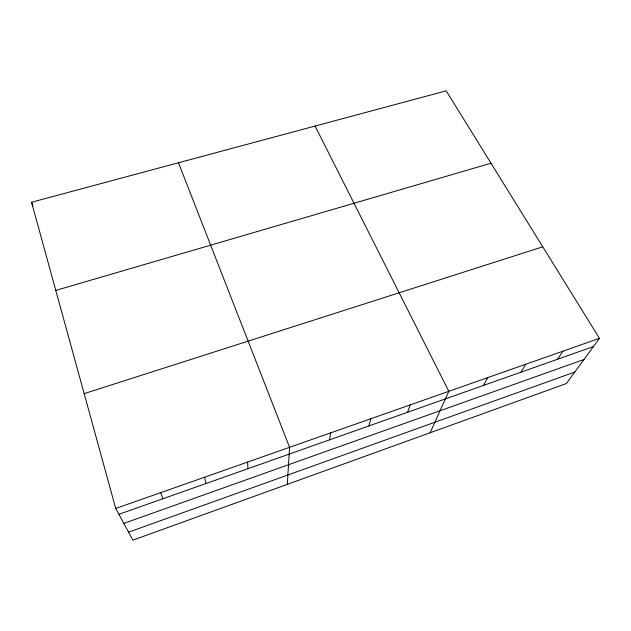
<?xml version="1.0" encoding="UTF-8"?>
<svg xmlns="http://www.w3.org/2000/svg" width="631" height="631" viewBox="0 0 631 631"><rect width="100%" height="100%" fill="white"/><g stroke="black" fill="none" stroke-linecap="round" stroke-linejoin="round"><path stroke-width="0.95" d="M287.31 484.363L289.582 447.316L178.47 162.766M329.469 439.878L330.691 432.858M368.922 425.925L370.91 418.716M407.555 412.272L410.276 404.865M430.113 432.771L448.815 391.315L315.09 126.066M483.567 385.407L487.684 377.646M520.954 372.195L525.733 364.261M557.559 359.252L562.978 351.159M599.45 338.334L566.401 383.53L132.865 540.16L115.725 508.468L31.55 202.243L446.18 90.84L599.45 338.334L115.725 508.468M128.55 532.178L574.809 372.038M123.81 523.407L583.983 359.489M118.888 514.312L593.424 346.577M84.16 393.641L542.77 246.808M55.788 290.418L491.013 163.232M31.55 202.243L33.017 205.895M160.668 492.653L162.877 498.758M204.61 477.202L205.903 483.551M247.565 462.097L247.983 468.675"/></g></svg>
